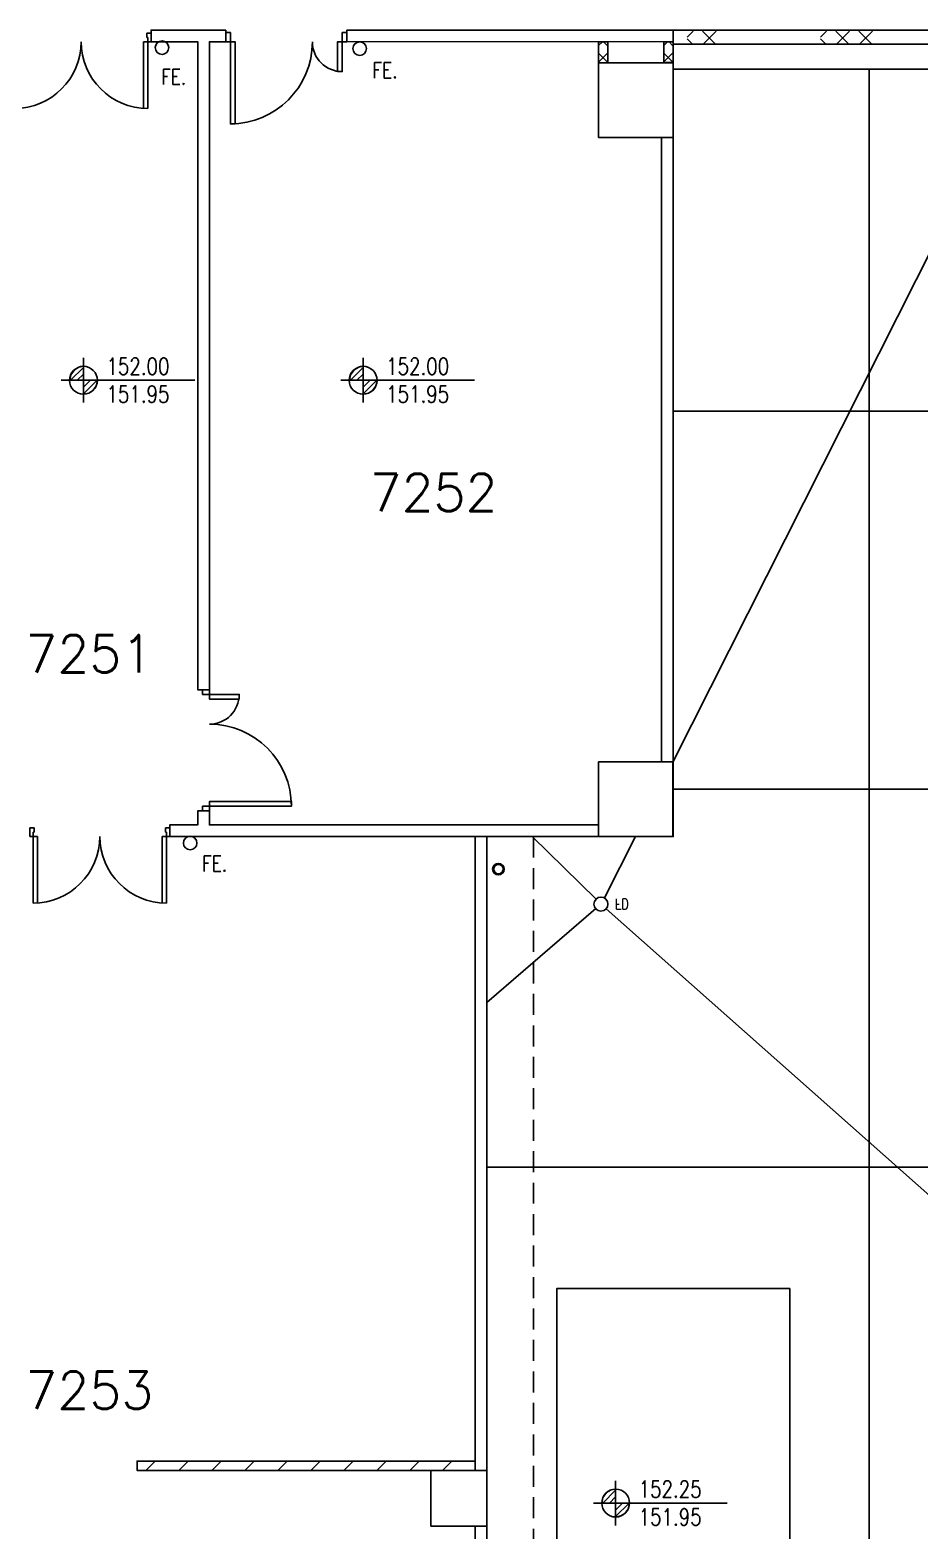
# Model space of a CAD drawing. Header units: millimetres. Extents: x -68474 to 336725, y -113450 to 40976.
# Drawn here: x 93001 to 102547, y -58850 to -42748 of the extents above; entities that cross this region are included whole.
import ezdxf

# ---------------------------------------------------------------- set-up
doc = ezdxf.new("R2010")
doc.units = ezdxf.units.MM
doc.header["$LTSCALE"] = 900
doc.linetypes.add('s5152a$0$HIDDEN', pattern=[0.375, 0.25, -0.125])
for name, color, linetype in [('s5152a$0$17', 14, 'Continuous'), ('s5152a$0$20', 7, 'Continuous'), ('s5152a$0$25', 7, 'Continuous'), ('s5152a$0$30', 7, 'Continuous'), ('s5152a$0$35', 7, 'Continuous'), ('s5152a$0$45', 7, 'Continuous'), ('s5152a$0$48', 2, 'Continuous'), ('s5152a$0$7', 7, 'Continuous'), ('s5152a$0$Canopy', 4, 'Continuous'), ('s5152a$0$Drainage', 252, 'Continuous'), ('s5152a$0$Hatch', 3, 'Continuous'), ('s5152a$0$New200wall', 2, 'Continuous'), ('s5152a$0$Newdoor', 3, 'Continuous'), ('s5152a$0$NEWLayout', 3, 'Continuous'), ('s5152a$0$ROOM-NO', 4, 'Continuous')]:
    doc.layers.add(name, color=color, linetype=linetype)
doc.styles.add('s5152a$0$ROMANS', font='ROMANS', dxfattribs={"height": 0.2})
doc.styles.add('s5152a$0$STANDARD', font='SIMPLEX')

# ---------------------------------------------------------------- blocks, each defined once
blk = doc.blocks.new('s5152a$0$FD')
at = {"layer": 's5152a$0$45', "color": 10, "linetype": 'Continuous'}
blk.add_circle((0, 0), 0.1, dxfattribs=at)
at = {"layer": 's5152a$0$45', "color": 10, "linetype": 'Continuous', "style": 's5152a$0$STANDARD', "width": 0.8}
blk.add_text('FD', height=0.15, dxfattribs=at).set_placement((0.2, -0.075))
blk = doc.blocks.new('*X163')
at = {"color": 0}
for p, q in [((328587, -58200), (328687, -58100)), ((328941, -58200), (329041, -58100)), ((329295, -58200), (329395, -58100)), ((329648, -58200), (329748, -58100)), ((330002, -58200), (330102, -58100)), ((330355, -58200), (330455, -58100)), ((330709, -58200), (330809, -58100)), ((331062, -58200), (331162, -58100)), ((331416, -58200), (331516, -58100)), ((331769, -58200), (331869, -58100))]:
    blk.add_line(p, q, dxfattribs=at)
blk = doc.blocks.new('*X150')
at = {"color": 0}
for p, q in [((335165, -56787), (335302, -56650)), ((335198, -56683), (335210, -56671)), ((335235, -56787), (335302, -56720))]:
    blk.add_line(p, q, dxfattribs=at)
blk = doc.blocks.new('*X149')
at = {"color": 0}
for p, q in [((335302, -56932), (335448, -56787)), ((335302, -56862), (335377, -56787)), ((335302, -56791), (335306, -56787))]:
    blk.add_line(p, q, dxfattribs=at)
blk = doc.blocks.new('s5152a$0$DDR1525')
for p, q in [((37.5, 100), (37.5, 862.5)), ((87.5, 100), (87.5, 862.5)), ((1512.5, 100), (1512.5, 862.5)), ((1562.5, 100), (1562.5, 862.5)), ((0, 100), (0, 0)), ((37.5, 100), (0, 100)), ((0, 0), (50, 0)), ((37.5, 50), (37.5, 100)), ((37.5, 100), (87.5, 100)), ((50, 50), (37.5, 50)), ((50, 0), (50, 50)), ((1562.5, 100), (1512.5, 100)), ((1550, 50), (1562.5, 50)), ((1550, 0), (1550, 50)), ((1562.5, 100), (1600, 100)), ((1562.5, 50), (1562.5, 100)), ((1600, 100), (1600, 0)), ((1600, 0), (1550, 0))]:
    blk.add_line(p, q)
for centre, start, end in [((37.5, 100), 0, 90), ((1562.5, 100), 90, 180)]:
    blk.add_arc(centre, 762.5, start, end)
blk = doc.blocks.new('*X153')
at = {"color": 0}
for p, q in [((327916, -46651), (328062, -46506)), ((327916, -46580), (327991, -46506)), ((327916, -46509), (327920, -46506))]:
    blk.add_line(p, q, dxfattribs=at)
blk = doc.blocks.new('*X154')
at = {"color": 0}
for p, q in [((327779, -46506), (327916, -46368)), ((327812, -46401), (327825, -46389)), ((327850, -46506), (327916, -46439))]:
    blk.add_line(p, q, dxfattribs=at)
blk = doc.blocks.new('*X147')
at = {"color": 0}
for p, q in [((327916, -46651), (328062, -46506)), ((327916, -46580), (327991, -46506)), ((327916, -46509), (327920, -46506))]:
    blk.add_line(p, q, dxfattribs=at)
blk = doc.blocks.new('*X148')
at = {"color": 0}
for p, q in [((327779, -46506), (327916, -46368)), ((327812, -46401), (327825, -46389)), ((327850, -46506), (327916, -46439))]:
    blk.add_line(p, q, dxfattribs=at)
blk = doc.blocks.new('*X159')
at = {"color": 0}
for p, q in [((333442, -42916), (333483, -42875)), ((333542, -42921), (333496, -42875)), ((333442, -43092), (333542, -42992)), ((333542, -43098), (333442, -42998))]:
    blk.add_line(p, q, dxfattribs=at)
blk = doc.blocks.new('*X164')
at = {"color": 0}
for p, q in [((334142, -42914), (334183, -42873)), ((334142, -43091), (334242, -42991)), ((334242, -42920), (334196, -42873)), ((334242, -43096), (334142, -42996))]:
    blk.add_line(p, q, dxfattribs=at)
blk = doc.blocks.new('*X165')
at = {"color": 0}
for p, q in [((334455, -42760), (334391, -42825)), ((334695, -42900), (334555, -42760)), ((334703, -42760), (334563, -42900)), ((334448, -42900), (334391, -42843))]:
    blk.add_line(p, q, dxfattribs=at)
blk = doc.blocks.new('*X171')
at = {"color": 0}
for p, q in [((335886, -42760), (335821, -42825)), ((336126, -42900), (335986, -42760)), ((336133, -42760), (335993, -42900)), ((335878, -42900), (335821, -42843))]:
    blk.add_line(p, q, dxfattribs=at)
blk = doc.blocks.new('*X170')
at = {"color": 0}
for p, q in [((336133, -42760), (336069, -42825)), ((336373, -42900), (336233, -42760)), ((336381, -42760), (336241, -42900)), ((336126, -42900), (336069, -42843))]:
    blk.add_line(p, q, dxfattribs=at)

msp = doc.modelspace()

# ---------------------------------------------------------------- linework, layer by layer
at = {"color": 3}
for centre in [(94416.86777, -42937.56423), (96537.86777, -42947.56423), (94719, -51470)]:
    msp.add_circle(centre, 72.72727, dxfattribs=at)
at = {"layer": 's5152a$0$17'}
for points in [[(99100, -42875), (99200, -42875), (99200, -43100), (99100, -43100)], [(99800, -42873.44148), (99900, -42873.44148), (99900, -43098.44148), (99800, -43098.44148)], [(97775, -58100), (94150, -58100), (94150, -58200), (97775, -58200)]]:
    msp.add_lwpolyline(points, close=True, dxfattribs=at)
at = {"layer": 's5152a$0$20', "color": 4}
msp.add_lwpolyline([(98650, -60750), (98650, -56250), (101150, -56250), (101150, -60750)], close=True, dxfattribs=at)
at = {"layer": 's5152a$0$25', "linetype": 'Continuous'}
msp.add_lwpolyline([(104250, -43750), (104250, -43675), (104525, -43675), (104525, -43170), (99900, -43170)], dxfattribs=at)
at = {"layer": 's5152a$0$35', "linetype": 'Continuous'}
for p, q in [((93574.43432, -46266.61323), (93574.43432, -46744.4887)), ((96574.43432, -46266.61323), (96574.43432, -46744.4887)), ((94769.123, -46505.55097), (93335.49659, -46505.55097)), ((97769.123, -46505.55097), (96335.49659, -46505.55097)), ((99282.60599, -58311.71171), (99282.60599, -58789.58718)), ((100477.29466, -58550.64944), (99043.66825, -58550.64944))]:
    msp.add_line(p, q, dxfattribs=at)
at = {"layer": 's5152a$0$35', "color": 4}
for points in [[(93574.43432, -46505.55097), (93574.43432, -46356.21488), (93526.36467, -46364.16294), (93477.03998, -46392.34492), (93437.28081, -46446.47322), (93427.49659, -46505.55097)], [(96574.43432, -46505.55097), (96574.43432, -46356.21488), (96526.36467, -46364.16294), (96477.03998, -46392.34492), (96437.28081, -46446.47322), (96427.49659, -46505.55097)], [(93574.43432, -46505.55097), (93723.77041, -46505.55097), (93709.54527, -46569.16148), (93673.98733, -46616.86343), (93630.6408, -46643.90594), (93579.60915, -46654.79736), (93574.43432, -46654.88705)], [(96574.43432, -46505.55097), (96723.77041, -46505.55097), (96709.54527, -46569.16148), (96673.98733, -46616.86343), (96630.6408, -46643.90594), (96579.60915, -46654.79736), (96574.43432, -46654.88705)], [(99282.60599, -58550.64944), (99282.60599, -58401.31336), (99234.53633, -58409.26142), (99185.21165, -58437.4434), (99145.45248, -58491.57169), (99135.66825, -58550.64944)], [(99282.60599, -58550.64944), (99431.94207, -58550.64944), (99417.71694, -58614.25996), (99382.159, -58661.96191), (99338.81246, -58689.00441), (99287.78082, -58699.89584), (99282.60599, -58699.98553)]]:
    msp.add_lwpolyline(points, close=True, dxfattribs=at)
at = {"layer": 's5152a$0$35', "linetype": 'Continuous'}
for centre in [(93574.43432, -46505.55097), (96574.43432, -46505.55097), (99282.60599, -58550.64944)]:
    msp.add_ellipse(centre, major_axis=(-105.59656, 105.59656), ratio=1, start_param=3.926990817, end_param=10.2101761242, dxfattribs=at)
at = {"layer": 's5152a$0$45', "color": 8, "linetype": 'Continuous'}
for p, q in [((99900, -50594.50605), (103400, -43650)), ((99072.6, -52071.3), (98388.38879, -51400)), ((99161.7, -52059.4), (99494.03465, -51400)), ((99068.3, -52173.9), (97900, -53182.16137)), ((99181.3, -52174.5), (108000, -59999.9))]:
    msp.add_line(p, q, dxfattribs=at)
at = {"layer": 's5152a$0$48', "color": 3, "linetype": 'Continuous'}
for points in [[(99100, -43900), (99900, -43900), (99900, -43100), (99100, -43100)], [(99097.23107, -51400), (99897.23107, -51400), (99897.23107, -50600), (99097.23107, -50600)], [(97300, -58800), (97900, -58800), (97900, -58200), (97300, -58200)]]:
    msp.add_lwpolyline(points, close=True, dxfattribs=at)
msp.add_lwpolyline([(97625, -58800), (97900, -58800), (97900, -58200), (97625, -58200)], dxfattribs=at)
at = {"layer": 's5152a$0$7', "color": 10, "linetype": 'Continuous'}
for p, q in [((102000.1, -43170), (102000.1, -78687.4)), ((99900, -46837.6), (129650, -46837.6)), ((99900, -50891.5), (104600, -50891.5)), ((97900, -54945.4), (129650, -54945.4))]:
    msp.add_line(p, q, dxfattribs=at)
at = {"layer": 's5152a$0$Canopy', "linetype": 's5152a$0$HIDDEN'}
msp.add_line((98400, -51401.11044), (98400, -66900), dxfattribs=at)
at = {"layer": 's5152a$0$Drainage'}
for radius in [62, 50]:
    msp.add_circle((98025, -51750), radius, dxfattribs=at)
at = {"layer": 's5152a$0$Hatch'}
for p, q in [((99775, -50600), (99875, -50600)), ((94799.87987, -51125), (94799.87987, -51275))]:
    msp.add_line(p, q, dxfattribs=at)
for points in [[(95099.87987, -42750), (94299.87987, -42750), (94299.87987, -42875), (94799.87987, -42875), (94799.88017, -49825), (94924.87967, -49825), (94924.87987, -42875), (95099.87987, -42875)], [(99097.23107, -51275), (94924.87987, -51275), (94924.87987, -51125), (94799.87987, -51125), (94799.87987, -51275), (94500, -51275), (94500, -51400), (99097.23107, -51400)], [(97900, -51400), (97775, -51400), (97775, -58200), (97900, -58200)], [(97900, -58800), (97775, -58800), (97775, -65600), (97900, -65600)]]:
    msp.add_lwpolyline(points, close=True, dxfattribs=at)
for points in [[(97900, -51400), (99900, -51400), (99900, -42748.44148), (96399.87987, -42749.9996), (96399.87987, -42874.9996), (99900, -42873.38378), (99900, -42873.38378)], [(99775, -43900), (99775, -50600)]]:
    msp.add_lwpolyline(points, dxfattribs=at)
at = {"layer": 's5152a$0$New200wall'}
for p, q in [((94299.87987, -42750), (95099.87987, -42750)), ((94299.87987, -42750), (94299.87987, -42875)), ((95099.87987, -42875), (95099.87987, -42750)), ((96399.87987, -42749.9996), (99900, -42748.44148)), ((96399.87987, -42874.9996), (96399.87987, -42749.9996)), ((94299.87987, -42875), (94799.87987, -42875)), ((94799.87987, -51275), (94500, -51275)), ((94500, -51275), (94500, -51400))]:
    msp.add_line(p, q, dxfattribs=at)
at = {"layer": 's5152a$0$New200wall', "color": 2, "linetype": 'Continuous'}
for p, q in [((94799.87987, -42875), (94799.87987, -49825)), ((94924.87987, -42875), (94924.87987, -49825)), ((96399.87987, -42874.9996), (99900, -42873.38378)), ((94924.87987, -51275), (99097.23107, -51275)), ((94500, -51400), (99097.23107, -51400))]:
    msp.add_line(p, q, dxfattribs=at)
at = {"layer": 's5152a$0$New200wall'}
msp.add_lwpolyline([(104250, -42900), (99900, -42900), (99900, -42748.44148), (104250, -42748.44148)], close=True, dxfattribs=at)
at = {"layer": 's5152a$0$Newdoor', "color": 3, "linetype": 'Continuous'}
for p, q in [((95099.87987, -42775), (95149.87987, -42775)), ((95099.87987, -42874.9998), (95099.87987, -42775)), ((95149.87987, -42775), (95149.87987, -42874.9998)), ((96349.87987, -42774.9998), (96399.87987, -42774.9998)), ((96349.87987, -42874.9996), (96349.87987, -42774.9998)), ((96399.87987, -42774.9998), (96399.87987, -42874.9996)), ((95149.87987, -42874.9998), (95099.87987, -42874.9998)), ((96399.87987, -42874.9996), (96349.87987, -42874.9996)), ((94849.87987, -49875), (94849.87987, -49825)), ((94849.87987, -49825), (94924.87967, -49825)), ((94924.87967, -49875), (94849.87987, -49875)), ((94924.87967, -49825), (94924.87967, -49875)), ((94849.88007, -51075), (94924.87987, -51075)), ((94849.88007, -51125), (94849.88007, -51075)), ((94924.87987, -51125), (94849.88007, -51125)), ((94924.87987, -51075), (94924.87987, -51125))]:
    msp.add_line(p, q, dxfattribs=at)
at = {"layer": 's5152a$0$Newdoor'}
for points in [[(95149.87987, -42874.9998), (95199.87987, -42874.9998), (95199.87987, -43754.9998), (95149.87987, -43754.9998)], [(96349.87987, -42874.9998), (96299.87987, -42874.9998), (96299.87987, -43194.9998), (96349.87987, -43194.9998)], [(94924.87987, -49875), (94924.87987, -49925), (95244.87987, -49925), (95244.87987, -49875)], [(94924.87987, -51075), (94924.87987, -51025), (95804.87987, -51025), (95804.87987, -51075)]]:
    msp.add_lwpolyline(points, close=True, dxfattribs=at)
for centre, radius, start, end in [((95149.87987, -42874.9998), 880, 270, 0), ((96349.87987, -42874.9998), 320, 180, 270), ((94924.87987, -49875), 320, 270, 0), ((94924.87987, -51075), 880, 0, 90)]:
    msp.add_arc(centre, radius, start, end, dxfattribs=at)
at = {"layer": 's5152a$0$NEWLayout', "color": 2, "linetype": 'Continuous'}
for p, q in [((99900, -42748.44148), (99900, -51400)), ((99775, -43900), (99775, -50600))]:
    msp.add_line(p, q, dxfattribs=at)

# ---------------------------------------------------------------- block references
at = {"xscale": 749.999, "yscale": -749.999, "zscale": 1000}
msp.add_blockref('s5152a$0$FD', (99125.1, -52124.9), dxfattribs=at)
at = {"layer": 's5152a$0$17', "linetype": 'Continuous'}
for name in ['*X165', '*X171', '*X170', '*X159', '*X164']:
    msp.add_blockref(name, (-234342, 0), dxfattribs=at)
at = {"layer": 's5152a$0$30', "xscale": -0.9375, "yscale": 0.9375, "zscale": 0.9375, "rotation": 180}
for p in [(92799.87987, -42781.25), (93000, -51306.25)]:
    msp.add_blockref('s5152a$0$DDR1525', p, dxfattribs=at)
at = {"layer": 's5152a$0$35', "color": 4, "linetype": 'Continuous'}
for name, p in [('*X154', (-234342, 0)), ('*X148', (-231342, 0)), ('*X153', (-234342, 0)), ('*X147', (-231342, 0)), ('*X150', (-236019.6321, -1763.54959)), ('*X149', (-236019.6321, -1763.54959))]:
    msp.add_blockref(name, p, dxfattribs=at)
at = {"layer": 's5152a$0$Hatch', "linetype": 'Continuous'}
msp.add_blockref('*X163', (-234342, 0), dxfattribs=at)

# ---------------------------------------------------------------- texts
at = {"color": 3, "style": 's5152a$0$ROMANS', "width": 0.8}
for p in [(96674.96499, -43263.65515), (94408.96499, -43333.65515), (94846.80152, -51773.94569)]:
    msp.add_text('FE.', height=166.666667, dxfattribs=at).set_placement(p)
at = {"layer": 's5152a$0$35', "linetype": 'Continuous', "style": 's5152a$0$STANDARD', "width": 0.8}
for tag, p, s in [('152.00', (93820.8986, -46445.81653), '152.215'), ('152.00', (96820.8986, -46445.81653), '152.215'), ('151.95', (93820.8986, -46744.4887), '152.190'), ('151.95', (96820.8986, -46744.4887), '152.190'), ('152.25', (99529.07026, -58490.91501), '152.215'), ('151.95', (99529.07026, -58789.58718), '152.190')]:
    msp.add_attdef(tag, p, s, height=179.203301, dxfattribs=at)
at = {"layer": 's5152a$0$ROOM-NO', "style": 's5152a$0$STANDARD'}
for s, p in [('7252', (96643.31206, -47908.76306)), ('7251', (92951.19315, -49639.94153)), ('7253', (92951.19315, -57539.94153))]:
    msp.add_text(s, height=400, dxfattribs=at).set_placement(p)

doc.saveas('drawing.dxf')
